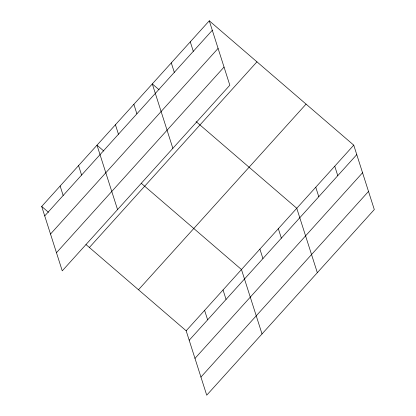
<?xml version="1.0" encoding="UTF-8"?>
<svg xmlns="http://www.w3.org/2000/svg" width="416" height="416" viewBox="0 0 416 416"><rect width="100%" height="100%" fill="white"/><g stroke="black" fill="none" stroke-linecap="round" stroke-linejoin="round"><path stroke-width="0.62" d="M209.274 20.8L229.83 85.207L62.254 270.847L41.699 206.44L209.274 20.8L353.746 145.153L374.301 209.56L206.726 395.2L186.17 330.793L85.972 244.546M44.725 215.914L212.295 30.274M50.508 234.042L218.083 48.402M56.472 252.72L224.042 67.08M89.378 247.478L256.948 61.833M138.497 289.754L306.067 104.114M186.17 330.793L353.746 145.153M189.192 340.262L356.767 154.622M194.979 358.394L362.554 172.749M200.938 377.073L368.514 191.428M159.11 89.778L152.298 83.918L172.853 148.325M196.082 121.602L296.769 208.27L317.325 272.678M103.813 151.044L97.001 145.179L117.556 209.586M141.268 183.284L241.472 269.532L262.023 333.939M41.699 206.44L48.511 212.306M334.75 166.192L337.776 175.661M315.76 187.231L318.786 196.7M278.335 228.691L281.362 238.16M259.901 249.111L262.928 258.58M190.284 41.839L193.305 51.314M171.293 62.878L174.314 72.353M223.038 289.952L226.06 299.421M204.604 310.372L207.626 319.842M133.864 104.338L136.89 113.812M115.435 124.758L118.456 134.233M78.567 165.599L81.588 175.074M60.133 186.02L63.159 195.494"/></g></svg>
